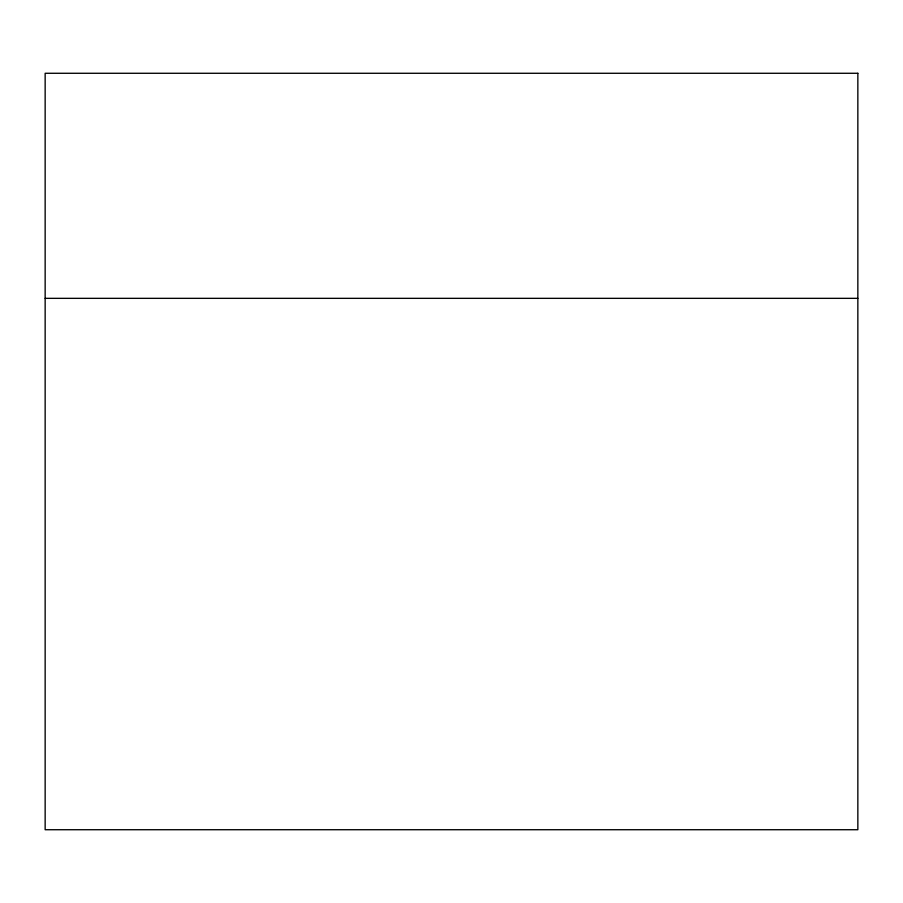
<?xml version="1.0" encoding="UTF-8"?>
<svg xmlns="http://www.w3.org/2000/svg" width="903" height="903" viewBox="0 0 903 903"><rect width="100%" height="100%" fill="white"/><g stroke="black" fill="none" stroke-linecap="round" stroke-linejoin="round"><path stroke-width="1.35" d="M45.15 298.34L857.85 298.34M857.85 73.278L45.15 73.278L45.15 829.722L857.85 829.722L857.85 73.278"/></g></svg>
